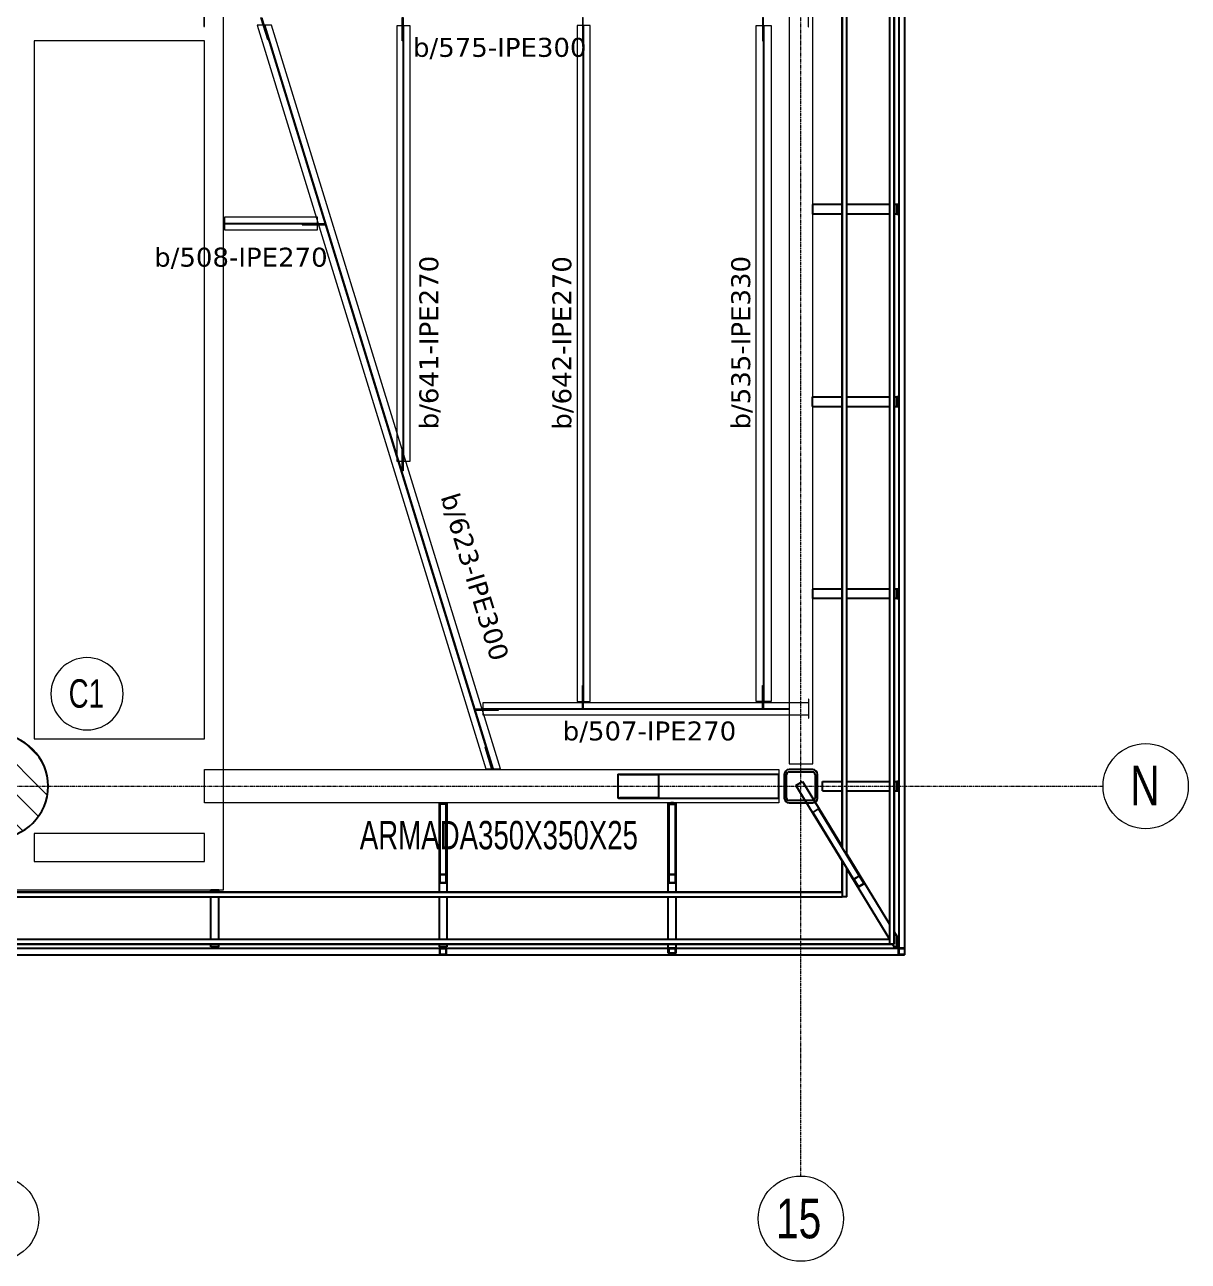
# Model space of a CAD drawing. Header units: millimetres. Extents: x -900 to 76112, y -21218 to 30031.
# Drawn here: x 63822 to 76112, y -5017 to 8042 of the extents above; entities that cross this region are included whole.
import ezdxf

# ---------------------------------------------------------------- set-up
doc = ezdxf.new("R2010")
doc.units = ezdxf.units.MM
doc.linetypes.add('Grid Line', pattern=[3.33375, 1.905, -0.47625, 0.47625, -0.47625])
for name, color, linetype, lineweight in [('0-1', 7, 'Continuous', 5), ('A_ALMA', 255, 'Continuous', 5), ('E_B_PLACA-1', 10, 'Continuous', 25), ('E_B_PLACA-2', 254, 'Continuous', 25), ('E_COLUMNAS', 1, 'Continuous', 18), ('E_COLUMNAS-1', 254, 'Continuous', 25), ('E_COLUMNAS-2', 1, 'Continuous', 9), ('E_COLUMNAS-3', 1, 'Continuous', 35), ('E_COLUMNAS-4', 1, 'Continuous', 25), ('E_EJES', 8, 'Continuous', 9), ('E_EJES-1', 8, 'Grid Line', 9), ('E_TEXTO', 3, 'Continuous', 9), ('E_VIGAS', 5, 'Continuous', 9), ('E_VIGAS-1', 5, 'Continuous', 25), ('E_VIGAS-2', 10, 'Continuous', 25), ('E_VIGAS-3', 5, 'Continuous', 25), ('P-PLATINA', 6, 'Continuous', 15), ('S-COLS-HDLN-1', 52, 'Continuous', 9), ('VIGAS_HCB', 253, 'Continuous', 15)]:
    doc.layers.add(name, color=color, linetype=linetype, lineweight=lineweight)
doc.styles.add('Arial Narrow', font='', dxfattribs={"width": 0.85, "height": 0.3})
doc.styles.add('Swis721 LtCn BT', font='swisscl.ttf', dxfattribs={"height": 0.42})
doc.styles.add('VERDANA', font='verdana.ttf')
doc.styles.get('Arial Narrow').set_extended_font_data('Arial Narrow')

# ---------------------------------------------------------------- blocks, each defined once
blk = doc.blocks.new('EST_SFM_VIGA-METALICA-SECCION-C - EST_SFM_VIGA-METALICA-UPN100-1529792-_58_00m_N_E_-NIVEL-15 DOC')
at = {"layer": 'E_VIGAS-2'}
for p, q in [((13.831, 0.032), (-13.129, 0.032)), ((14.268, 0.032), (13.965, 0.032)), ((14.269, 0.032), (14.269, -0.018)), ((-13.047, -0.018), (13.749, -0.018)), ((13.882, -0.018), (14.269, -0.018))]:
    blk.add_line(p, q, dxfattribs=at)
blk = doc.blocks.new('EST_SFM_VIGA-METALICA-SECCION-C - EST_SFM_VIGA-METALICA-UPN100-1530878-_58_00m_N_E_-NIVEL-15 DOC')
at = {"layer": 'E_VIGAS-2'}
for p, q in [((14.54, 0.018), (-14.294, 0.018)), ((14.54, 0.018), (14.54, -0.032)), ((-14.294, -0.032), (14.54, -0.032))]:
    blk.add_line(p, q, dxfattribs=at)
blk = doc.blocks.new('EST_SFM_VIGA-METALICA-SECCION-C - EST_SFM_VIGA-METALICA-UPN160-1529890-_58_00m_N_E_-NIVEL-15 DOC')
at = {"layer": 'E_VIGAS-1'}
for p, q in [((14.442, 0.018), (-14.49, 0.018)), ((14.506, 0.018), (14.5, 0.018)), ((14.506, 0.018), (14.506, 0.013)), ((-14.485, -0.047), (14.437, -0.047)), ((14.438, -0.047), (14.504, -0.047))]:
    blk.add_line(p, q, dxfattribs=at)
blk = doc.blocks.new('EST_SFM_VIGA-METALICA-SECCION-C - EST_SFM_VIGA-METALICA-UPN100-1527742-_58_00m_N_E_-NIVEL-15 DOC')
at = {"layer": 'E_VIGAS-2'}
for p, q in [((34.044, 0.018), (-34.827, 0.018)), ((34.044, 0.018), (34.044, -0.032)), ((-34.827, -0.032), (34.044, -0.032))]:
    blk.add_line(p, q, dxfattribs=at)
blk = doc.blocks.new('EST_SFM_VIGA-METALICA-SECCION-C - EST_SFM_VIGA-METALICA-UPN100-1527772-_58_00m_N_E_-NIVEL-15 DOC')
at = {"layer": 'E_VIGAS-2'}
for p, q in [((34.942, 0.032), (-34.929, 0.032)), ((34.942, 0.032), (34.942, -0.018)), ((-34.929, -0.018), (34.942, -0.018))]:
    blk.add_line(p, q, dxfattribs=at)
blk = doc.blocks.new('EST_SFM_VIGA-METALICA-SECCION-C - EST_SFM_VIGA-METALICA-UPN160-1579051-_58_00m_N_E_-NIVEL-15 DOC')
at = {"layer": 'E_VIGAS-1'}
for p, q in [((30.107, 0.047), (-30.264, 0.047)), ((30.175, 0.047), (30.109, 0.047)), ((32.521, 0.047), (30.176, 0.047)), ((34.951, 0.047), (32.603, 0.047)), ((34.955, 0.047), (34.952, 0.047)), ((34.955, 0.047), (34.955, -0.016)), ((-30.269, -0.018), (30.113, -0.018)), ((30.171, -0.018), (32.533, -0.018)), ((32.591, -0.018), (34.955, -0.018))]:
    blk.add_line(p, q, dxfattribs=at)
blk = doc.blocks.new('EST_SCM_COLUMNA-METALICA-SECCION-CUADRADA - EST_SCM_COLUMNA-TUBULAR-CUADRADA_PTEØ_70x70 e_3mm-1588092-_58_00m_N_E_-NIVEL-15 DOC')
at = {"layer": 'E_COLUMNAS-1'}
for p, q in [((-0.035, 0.029), (-0.035, -0.029)), ((-0.032, -0.029), (-0.032, 0.029)), ((0.029, 0.035), (-0.029, 0.035)), ((-0.029, 0.032), (0.029, 0.032)), ((0.032, 0.029), (0.032, -0.029)), ((0.035, -0.029), (0.035, 0.029)), ((0.029, -0.032), (-0.029, -0.032)), ((-0.029, -0.035), (0.029, -0.035))]:
    blk.add_line(p, q, dxfattribs=at)
for centre, radius, start, end in [((-0.029, 0.029), 0.006, 90, 180), ((-0.029, 0.029), 0.003, 90, 180), ((0.029, 0.029), 0.006, 360, 90), ((0.029, 0.029), 0.003, 0, 90), ((-0.029, -0.029), 0.006, 180, 270), ((-0.029, -0.029), 0.003, 180, 270), ((0.029, -0.029), 0.006, 270, 360), ((0.029, -0.029), 0.003, 270, 360), ((0.029, -0.029), 0.006, 280, 350), ((0.029, -0.029), 0.003, 300, 330)]:
    blk.add_arc(centre, radius, start, end, dxfattribs=at)
blk = doc.blocks.new('EST_SCM_COLUMNA-METALICA-SECCION-CUADRADA - EST_SCM_COLUMNA-TUBULAR-CUADRADA_PTEØ_70x70 e_3mm-V5-_58_00m_N_E_-NIVEL-15 DOC')
at = {"layer": 'E_COLUMNAS-1'}
for p, q in [((-0.035, 0.029), (-0.035, -0.029)), ((-0.032, -0.029), (-0.032, 0.029)), ((0.029, 0.035), (-0.029, 0.035)), ((-0.029, 0.032), (0.029, 0.032)), ((0.032, 0.029), (0.032, -0.029)), ((0.035, -0.029), (0.035, 0.029)), ((0.029, -0.032), (-0.029, -0.032)), ((-0.029, -0.035), (0.029, -0.035))]:
    blk.add_line(p, q, dxfattribs=at)
for centre, radius, start, end in [((-0.029, 0.029), 0.006, 90, 180), ((-0.029, 0.029), 0.003, 90, 180), ((0.029, 0.029), 0.006, 360, 90), ((0.029, 0.029), 0.003, 0, 90), ((-0.029, -0.029), 0.006, 180, 270), ((-0.029, -0.029), 0.006, 190, 270), ((-0.029, -0.029), 0.003, 180, 270), ((-0.029, -0.029), 0.003, 210, 270), ((0.029, -0.029), 0.006, 270, 360), ((0.029, -0.029), 0.003, 270, 360), ((0.029, -0.029), 0.006, 270, 350), ((0.029, -0.029), 0.003, 270, 330)]:
    blk.add_arc(centre, radius, start, end, dxfattribs=at)
blk = doc.blocks.new('EST_SCM_COLUMNA-METALICA-SECCION-CUADRADA - EST_SCM_COLUMNA-TUBULAR-CUADRADA_PTEØ_70x70 e_3mm-V10-_58_00m_N_E_-NIVEL-15 DOC')
at = {"layer": 'E_COLUMNAS-2'}
h = blk.add_hatch(dxfattribs=at)
h.set_pattern_fill('FP_5', color=256, style=0, pattern_type=2)
h.set_pattern_definition([(315, (-7.522, 138.917), (0.15909903, 0.15909903), [])])
h.paths.add_polyline_path([(-0.029, 0.035), (-0.033, 0.033), (-0.035, 0.029), (-0.031, 0.031)])
h.paths.add_polyline_path([(0.029, 0.035), (0.031, 0.031), (0.035, 0.029), (0.033, 0.033)])
h.paths.add_polyline_path([(0.021, 0.035), (-0.029, 0.035), (-0.029, 0.032), (0.029, 0.032), (0.029, 0.035)])
h.paths.add_polyline_path([(0.035, -0.029), (0.031, -0.031), (0.029, -0.035), (0.033, -0.033)])
h.paths.add_polyline_path([(0.035, 0.029), (0.032, 0.029), (0.032, -0.029), (0.035, -0.029)])
h.paths.add_polyline_path([(-0.035, -0.029), (-0.033, -0.033), (-0.029, -0.035), (-0.031, -0.031)])
h.paths.add_polyline_path([(-0.035, 0.029), (-0.035, -0.029), (-0.032, -0.029), (-0.032, 0.029)])
h.paths.add_polyline_path([(0.021, -0.032), (-0.029, -0.032), (-0.029, -0.035), (0.029, -0.035), (0.029, -0.032)])
at = {"layer": 'E_COLUMNAS-1'}
for p, q in [((-0.035, 0.029), (-0.035, -0.029)), ((-0.032, -0.029), (-0.032, 0.029)), ((0.029, 0.035), (-0.029, 0.035)), ((-0.029, 0.032), (0.029, 0.032)), ((0.032, 0.029), (0.032, -0.029)), ((0.035, -0.029), (0.035, 0.029)), ((0.029, -0.032), (-0.029, -0.032)), ((-0.029, -0.035), (0.029, -0.035))]:
    blk.add_line(p, q, dxfattribs=at)
for centre, radius, start, end in [((-0.029, 0.029), 0.006, 90, 180), ((-0.029, 0.029), 0.003, 90, 180), ((0.029, 0.029), 0.006, 360, 90), ((0.029, 0.029), 0.003, 0, 90), ((-0.029, -0.029), 0.006, 180, 270), ((-0.029, -0.029), 0.003, 180, 270), ((0.029, -0.029), 0.006, 270, 360), ((0.029, -0.029), 0.003, 270, 360)]:
    blk.add_arc(centre, radius, start, end, dxfattribs=at)
blk = doc.blocks.new('DCTIB_CNI_EST_MOD-1A-FAC_0001_rvt-1-_58_00m_N_E_-NIVEL-15 DOC')
at = {"layer": 'E_B_PLACA-1'}
for p, q in [((-5.177, 167.83), (-5.177, 138.995)), ((-5.727, 140.014), (-5.727, 166.81)), ((-5.727, 139.545), (-5.727, 139.881)), ((-74.597, 139.545), (-5.727, 139.545)), ((-5.177, 138.995), (-75.147, 138.995))]:
    blk.add_line(p, q, dxfattribs=at)
at = {"layer": 'E_B_PLACA-2'}
for p, q in [((-5.177, 138.995), (-5.177, 167.83)), ((-5.727, 166.81), (-5.727, 140.014)), ((-5.727, 139.881), (-5.727, 139.545)), ((-5.727, 139.545), (-74.597, 139.545)), ((-75.147, 138.995), (-5.177, 138.995))]:
    blk.add_line(p, q, dxfattribs=at)
at = {"layer": 'E_COLUMNAS-1'}
for centre, radius, start, end in [((-9.971, 138.946), 0.006, 90, 170), ((-9.971, 138.946), 0.006, 90, 170), ((-9.971, 138.946), 0.003, 90, 150), ((-9.971, 138.946), 0.003, 90, 150), ((-9.913, 138.946), 0.006, 10, 90), ((-9.913, 138.946), 0.006, 10, 90), ((-9.913, 138.946), 0.003, 30, 90), ((-9.913, 138.946), 0.003, 30, 90), ((-5.128, 138.946), 0.006, 100, 170), ((-5.128, 138.946), 0.006, 100, 170), ((-5.128, 138.946), 0.003, 120, 150), ((-5.128, 138.946), 0.003, 120, 150)]:
    blk.add_arc(centre, radius, start, end, dxfattribs=at)
at = {"layer": 'E_VIGAS-1'}
for p, q in [((-6.037, 146.704), (-6.037, 146.804)), ((-5.727, 146.804), (-6.037, 146.804)), ((-5.227, 146.804), (-5.677, 146.804)), ((-5.149, 146.804), (-5.177, 146.804)), ((-5.149, 146.804), (-5.149, 146.704)), ((-5.149, 146.704), (-5.149, 146.804)), ((-5.149, 146.804), (-5.148, 146.804)), ((-5.148, 146.804), (-5.148, 146.767)), ((-5.129, 146.804), (-5.148, 146.804)), ((-5.727, 146.704), (-6.037, 146.704)), ((-5.227, 146.704), (-5.677, 146.704)), ((-5.149, 146.704), (-5.177, 146.704)), ((-5.148, 146.704), (-5.149, 146.704)), ((-5.148, 146.757), (-5.143, 146.757)), ((-5.143, 146.757), (-5.148, 146.757)), ((-5.148, 146.757), (-5.143, 146.757)), ((-5.143, 146.752), (-5.148, 146.752)), ((-5.143, 146.752), (-5.148, 146.752)), ((-5.148, 146.752), (-5.143, 146.752)), ((-5.148, 146.742), (-5.148, 146.704)), ((-5.148, 146.704), (-5.129, 146.704)), ((-5.143, 146.757), (-5.129, 146.757)), ((-5.129, 146.752), (-5.143, 146.752)), ((-6.038, 144.674), (-6.038, 144.774)), ((-6.038, 144.774), (-5.727, 144.774)), ((-5.677, 144.774), (-5.227, 144.774)), ((-5.177, 144.774), (-5.149, 144.774)), ((-5.149, 144.774), (-5.149, 144.674)), ((-5.149, 144.774), (-5.148, 144.774)), ((-5.149, 144.674), (-5.149, 144.774)), ((-5.129, 144.774), (-5.148, 144.774)), ((-5.148, 144.774), (-5.148, 144.736)), ((-5.148, 144.726), (-5.143, 144.726)), ((-5.143, 144.726), (-5.148, 144.726)), ((-5.148, 144.726), (-5.143, 144.726)), ((-5.143, 144.721), (-5.148, 144.721)), ((-5.143, 144.721), (-5.148, 144.721)), ((-5.148, 144.721), (-5.143, 144.721)), ((-5.148, 144.711), (-5.148, 144.674)), ((-5.143, 144.726), (-5.129, 144.726)), ((-5.129, 144.721), (-5.143, 144.721)), ((-6.038, 144.674), (-5.727, 144.674)), ((-5.677, 144.674), (-5.227, 144.674)), ((-5.177, 144.674), (-5.149, 144.674)), ((-5.148, 144.674), (-5.149, 144.674)), ((-5.148, 144.674), (-5.129, 144.674)), ((-6.037, 142.643), (-6.037, 142.743)), ((-5.727, 142.743), (-6.037, 142.743)), ((-5.227, 142.743), (-5.677, 142.743)), ((-5.149, 142.743), (-5.177, 142.743)), ((-5.149, 142.743), (-5.149, 142.643)), ((-5.149, 142.643), (-5.149, 142.743)), ((-5.149, 142.743), (-5.148, 142.743)), ((-5.148, 142.743), (-5.148, 142.706)), ((-5.129, 142.743), (-5.148, 142.743)), ((-5.727, 142.643), (-6.037, 142.643)), ((-5.227, 142.643), (-5.677, 142.643)), ((-5.149, 142.643), (-5.177, 142.643)), ((-5.148, 142.643), (-5.149, 142.643)), ((-5.148, 142.696), (-5.143, 142.696)), ((-5.143, 142.696), (-5.148, 142.696)), ((-5.148, 142.696), (-5.143, 142.696)), ((-5.143, 142.69), (-5.148, 142.69)), ((-5.143, 142.69), (-5.148, 142.69)), ((-5.148, 142.69), (-5.143, 142.69)), ((-5.148, 142.68), (-5.148, 142.643)), ((-5.148, 142.643), (-5.129, 142.643)), ((-5.143, 142.696), (-5.129, 142.696)), ((-5.129, 142.69), (-5.143, 142.69)), ((-6.215, 140.67), (-6.145, 140.712)), ((-6.215, 140.67), (-5.727, 139.869)), ((-6.145, 140.712), (-5.727, 140.027)), ((-5.934, 140.612), (-5.934, 140.712)), ((-5.934, 140.712), (-5.727, 140.712)), ((-5.677, 140.712), (-5.227, 140.712)), ((-5.177, 140.712), (-5.149, 140.712)), ((-5.149, 140.712), (-5.149, 140.612)), ((-5.149, 140.712), (-5.148, 140.712)), ((-5.149, 140.612), (-5.149, 140.712)), ((-5.129, 140.712), (-5.148, 140.712)), ((-5.148, 140.712), (-5.148, 140.675)), ((-5.148, 140.665), (-5.143, 140.665)), ((-5.143, 140.665), (-5.148, 140.665)), ((-5.148, 140.665), (-5.143, 140.665)), ((-5.143, 140.66), (-5.148, 140.66)), ((-5.143, 140.66), (-5.148, 140.66)), ((-5.148, 140.66), (-5.143, 140.66)), ((-5.148, 140.65), (-5.148, 140.612)), ((-5.143, 140.665), (-5.129, 140.665)), ((-5.129, 140.66), (-5.143, 140.66)), ((-5.934, 140.612), (-5.727, 140.612)), ((-5.677, 140.612), (-5.227, 140.612)), ((-5.177, 140.612), (-5.149, 140.612)), ((-5.148, 140.612), (-5.149, 140.612)), ((-5.148, 140.612), (-5.129, 140.612)), ((-9.983, 140.487), (-9.901, 140.487)), ((-9.983, 140.487), (-9.983, 139.545)), ((-9.977, 140.468), (-9.977, 139.727)), ((-9.91, 140.472), (-9.974, 140.472)), ((-9.907, 139.727), (-9.907, 140.468)), ((-9.901, 140.487), (-9.901, 139.545)), ((-7.563, 140.488), (-7.535, 140.488)), ((-7.563, 140.487), (-7.481, 140.487)), ((-7.563, 139.545), (-7.563, 140.487)), ((-7.557, 140.464), (-7.557, 139.727)), ((-7.49, 140.468), (-7.554, 140.468)), ((-7.525, 140.488), (-7.525, 140.487)), ((-7.519, 140.488), (-7.525, 140.488)), ((-7.52, 140.487), (-7.52, 140.488)), ((-7.509, 140.488), (-7.481, 140.488)), ((-7.487, 139.727), (-7.487, 140.464)), ((-7.481, 139.545), (-7.481, 140.487)), ((-6.034, 140.384), (-5.602, 139.675)), ((-5.979, 140.423), (-6.033, 140.389)), ((-5.542, 139.711), (-5.974, 140.421)), ((-5.677, 139.944), (-5.227, 139.206)), ((-9.976, 139.731), (-9.976, 139.727)), ((-9.91, 139.731), (-9.974, 139.731)), ((-9.974, 139.729), (-9.91, 139.729)), ((-9.909, 139.727), (-9.909, 139.731)), ((-7.556, 139.731), (-7.556, 139.727)), ((-7.49, 139.731), (-7.554, 139.731)), ((-7.554, 139.729), (-7.49, 139.729)), ((-7.489, 139.727), (-7.489, 139.731)), ((-5.677, 139.787), (-5.227, 139.048)), ((-9.977, 139.727), (-9.977, 139.645)), ((-9.976, 139.645), (-9.976, 139.727)), ((-9.976, 139.652), (-9.976, 139.645)), ((-9.91, 139.643), (-9.974, 139.643)), ((-9.974, 139.641), (-9.91, 139.641)), ((-9.909, 139.727), (-9.909, 139.645)), ((-9.909, 139.645), (-9.909, 139.652)), ((-9.907, 139.645), (-9.907, 139.727)), ((-7.557, 139.727), (-7.557, 139.645)), ((-7.556, 139.645), (-7.556, 139.727)), ((-7.556, 139.652), (-7.556, 139.645)), ((-7.49, 139.643), (-7.554, 139.643)), ((-7.554, 139.641), (-7.49, 139.641)), ((-7.489, 139.727), (-7.489, 139.645)), ((-7.489, 139.645), (-7.489, 139.652)), ((-7.487, 139.645), (-7.487, 139.727)), ((-5.602, 139.679), (-5.6, 139.676)), ((-5.602, 139.675), (-5.556, 139.601)), ((-5.547, 139.713), (-5.601, 139.68)), ((-5.6, 139.678), (-5.545, 139.712)), ((-5.555, 139.602), (-5.6, 139.676)), ((-5.56, 139.609), (-5.555, 139.602)), ((-5.498, 139.634), (-5.553, 139.601)), ((-5.552, 139.599), (-5.497, 139.632)), ((-5.543, 139.711), (-5.545, 139.714)), ((-5.543, 139.711), (-5.498, 139.637)), ((-5.497, 139.637), (-5.542, 139.711)), ((-5.498, 139.637), (-5.502, 139.644)), ((-12.393, 139.567), (-12.311, 139.567)), ((-12.393, 139.545), (-12.393, 139.567)), ((-12.393, 139.045), (-12.393, 139.495)), ((-12.311, 139.545), (-12.311, 139.567)), ((-12.311, 139.045), (-12.311, 139.495)), ((-9.983, 139.495), (-9.983, 139.045)), ((-9.901, 139.495), (-9.901, 139.045)), ((-7.563, 139.045), (-7.563, 139.495)), ((-7.481, 139.045), (-7.481, 139.495)), ((-5.177, 139.124), (-5.149, 139.078)), ((-5.149, 138.967), (-5.149, 139.078)), ((-5.148, 139.076), (-5.148, 139.023)), ((-12.393, 138.967), (-12.393, 138.995)), ((-12.311, 138.967), (-12.393, 138.967)), ((-12.393, 138.966), (-12.393, 138.967)), ((-12.393, 138.967), (-12.311, 138.967)), ((-12.365, 138.966), (-12.393, 138.966)), ((-12.355, 138.961), (-12.355, 138.966)), ((-12.355, 138.947), (-12.355, 138.961)), ((-12.35, 138.966), (-12.35, 138.961)), ((-12.35, 138.961), (-12.35, 138.947)), ((-12.311, 138.966), (-12.339, 138.966)), ((-12.311, 138.967), (-12.311, 138.995)), ((-12.311, 138.967), (-12.311, 138.966)), ((-9.983, 138.995), (-9.983, 138.967)), ((-9.901, 138.967), (-9.983, 138.967)), ((-9.983, 138.967), (-9.901, 138.967)), ((-9.983, 138.966), (-9.983, 138.967)), ((-9.955, 138.966), (-9.983, 138.966)), ((-9.945, 138.961), (-9.945, 138.966)), ((-9.945, 138.952), (-9.945, 138.961)), ((-9.945, 138.947), (-9.945, 138.949)), ((-9.94, 138.966), (-9.94, 138.961)), ((-9.94, 138.961), (-9.94, 138.952)), ((-9.94, 138.949), (-9.94, 138.947)), ((-9.901, 138.966), (-9.929, 138.966)), ((-9.901, 138.995), (-9.901, 138.967)), ((-9.901, 138.967), (-9.901, 138.966)), ((-7.563, 138.9), (-7.563, 138.995)), ((-7.481, 138.9), (-7.481, 138.995)), ((-5.194, 138.995), (-5.177, 138.967)), ((-5.149, 138.967), (-5.177, 138.967)), ((-5.177, 138.967), (-5.149, 138.967)), ((-5.148, 138.966), (-5.177, 138.966)), ((-5.17, 138.966), (-5.158, 138.947)), ((-5.153, 138.95), (-5.153, 138.952)), ((-5.152, 138.955), (-5.151, 138.957)), ((-5.15, 138.959), (-5.149, 138.961)), ((-5.129, 139.033), (-5.148, 139.065)), ((-5.148, 138.972), (-5.148, 138.966)), ((-5.148, 138.966), (-5.148, 138.972)), ((-5.146, 138.999), (-5.143, 138.994)), ((-5.143, 138.984), (-5.146, 138.99)), ((-7.557, 138.9), (-7.563, 138.9)), ((-7.49, 138.9), (-7.554, 138.9)), ((-7.481, 138.9), (-7.487, 138.9))]:
    blk.add_line(p, q, dxfattribs=at)
at = {"layer": 'E_VIGAS-1', "flags": 128}
for points in [[(-9.974, 140.472), (-9.975, 140.471), (-9.975, 140.471), (-9.976, 140.471), (-9.976, 140.47), (-9.977, 140.469), (-9.977, 140.469), (-9.977, 140.468)], [(-9.907, 140.468), (-9.907, 140.469), (-9.907, 140.469), (-9.908, 140.47), (-9.908, 140.471), (-9.909, 140.471), (-9.909, 140.471), (-9.91, 140.472)], [(-7.554, 140.468), (-7.555, 140.467), (-7.555, 140.467), (-7.556, 140.467), (-7.556, 140.466), (-7.557, 140.465), (-7.557, 140.465), (-7.557, 140.464)], [(-7.487, 140.464), (-7.487, 140.465), (-7.487, 140.465), (-7.488, 140.466), (-7.488, 140.467), (-7.489, 140.467), (-7.489, 140.467), (-7.49, 140.468)], [(-6.034, 140.384), (-6.034, 140.385), (-6.034, 140.386), (-6.034, 140.387), (-6.034, 140.388), (-6.034, 140.388), (-6.034, 140.389), (-6.033, 140.389)], [(-5.979, 140.423), (-5.978, 140.423), (-5.977, 140.423), (-5.977, 140.423), (-5.976, 140.423), (-5.975, 140.422), (-5.974, 140.422), (-5.974, 140.421)], [(-9.974, 139.731), (-9.975, 139.731), (-9.975, 139.731), (-9.976, 139.73), (-9.976, 139.73), (-9.977, 139.729), (-9.977, 139.728), (-9.977, 139.727)], [(-9.976, 139.727), (-9.976, 139.728), (-9.975, 139.728), (-9.975, 139.728), (-9.975, 139.729), (-9.975, 139.729), (-9.974, 139.729), (-9.974, 139.729)], [(-9.907, 139.727), (-9.907, 139.728), (-9.907, 139.729), (-9.908, 139.73), (-9.908, 139.73), (-9.909, 139.731), (-9.909, 139.731), (-9.91, 139.731)], [(-9.91, 139.729), (-9.91, 139.729), (-9.909, 139.729), (-9.909, 139.729), (-9.909, 139.728), (-9.909, 139.728), (-9.909, 139.728), (-9.909, 139.727)], [(-7.554, 139.731), (-7.555, 139.731), (-7.555, 139.731), (-7.556, 139.73), (-7.556, 139.73), (-7.557, 139.729), (-7.557, 139.728), (-7.557, 139.727)], [(-7.556, 139.727), (-7.556, 139.728), (-7.555, 139.728), (-7.555, 139.728), (-7.555, 139.729), (-7.555, 139.729), (-7.554, 139.729), (-7.554, 139.729)], [(-7.487, 139.727), (-7.487, 139.728), (-7.487, 139.729), (-7.488, 139.73), (-7.488, 139.73), (-7.489, 139.731), (-7.489, 139.731), (-7.49, 139.731)], [(-7.49, 139.729), (-7.49, 139.729), (-7.489, 139.729), (-7.489, 139.729), (-7.489, 139.728), (-7.489, 139.728), (-7.489, 139.728), (-7.489, 139.727)], [(-9.977, 139.645), (-9.977, 139.644), (-9.977, 139.643), (-9.976, 139.642), (-9.976, 139.641), (-9.975, 139.641), (-9.975, 139.641), (-9.974, 139.641)], [(-9.974, 139.643), (-9.974, 139.643), (-9.975, 139.643), (-9.975, 139.643), (-9.975, 139.643), (-9.975, 139.644), (-9.976, 139.644), (-9.976, 139.645)], [(-9.91, 139.641), (-9.909, 139.641), (-9.909, 139.641), (-9.908, 139.641), (-9.908, 139.642), (-9.907, 139.643), (-9.907, 139.644), (-9.907, 139.645)], [(-9.909, 139.645), (-9.909, 139.644), (-9.909, 139.644), (-9.909, 139.643), (-9.909, 139.643), (-9.909, 139.643), (-9.91, 139.643), (-9.91, 139.643)], [(-7.557, 139.645), (-7.557, 139.644), (-7.557, 139.643), (-7.556, 139.642), (-7.556, 139.641), (-7.555, 139.641), (-7.555, 139.641), (-7.554, 139.641)], [(-7.554, 139.643), (-7.554, 139.643), (-7.555, 139.643), (-7.555, 139.643), (-7.555, 139.643), (-7.555, 139.644), (-7.556, 139.644), (-7.556, 139.645)], [(-7.49, 139.641), (-7.489, 139.641), (-7.489, 139.641), (-7.488, 139.641), (-7.488, 139.642), (-7.487, 139.643), (-7.487, 139.644), (-7.487, 139.645)], [(-7.489, 139.645), (-7.489, 139.644), (-7.489, 139.644), (-7.489, 139.643), (-7.489, 139.643), (-7.489, 139.643), (-7.49, 139.643), (-7.49, 139.643)], [(-5.601, 139.68), (-5.602, 139.68), (-5.602, 139.679), (-5.602, 139.678), (-5.602, 139.678), (-5.602, 139.677), (-5.602, 139.676), (-5.602, 139.675)], [(-5.6, 139.676), (-5.601, 139.676), (-5.601, 139.677), (-5.601, 139.677), (-5.601, 139.678), (-5.601, 139.678), (-5.6, 139.678), (-5.6, 139.678)], [(-5.556, 139.601), (-5.556, 139.6), (-5.555, 139.6), (-5.555, 139.599), (-5.554, 139.599), (-5.553, 139.599), (-5.552, 139.599), (-5.552, 139.599)], [(-5.553, 139.601), (-5.553, 139.601), (-5.553, 139.601), (-5.554, 139.601), (-5.554, 139.601), (-5.554, 139.601), (-5.555, 139.601), (-5.555, 139.601), (-5.555, 139.602)], [(-5.542, 139.711), (-5.542, 139.712), (-5.543, 139.713), (-5.544, 139.713), (-5.544, 139.714), (-5.545, 139.714), (-5.546, 139.714), (-5.547, 139.713)], [(-5.545, 139.712), (-5.545, 139.712), (-5.545, 139.712), (-5.544, 139.712), (-5.544, 139.712), (-5.544, 139.711), (-5.543, 139.711), (-5.543, 139.711)], [(-5.498, 139.637), (-5.498, 139.636), (-5.498, 139.636), (-5.498, 139.635), (-5.498, 139.635), (-5.498, 139.635), (-5.498, 139.634), (-5.498, 139.634)], [(-5.497, 139.632), (-5.497, 139.633), (-5.496, 139.633), (-5.496, 139.634), (-5.496, 139.635), (-5.496, 139.636), (-5.496, 139.636), (-5.497, 139.637)], [(-5.149, 139.078), (-5.149, 139.077), (-5.148, 139.076)], [(-5.177, 138.966), (-5.177, 138.967), (-5.177, 138.967)], [(-5.154, 138.947), (-5.153, 138.951), (-5.152, 138.956), (-5.149, 138.96), (-5.146, 138.964), (-5.142, 138.968), (-5.138, 138.97), (-5.136, 138.97)], [(-5.143, 138.994), (-5.138, 138.987), (-5.133, 138.978), (-5.129, 138.971)], [(-5.129, 138.961), (-5.133, 138.968), (-5.138, 138.977), (-5.143, 138.984)]]:
    blk.add_lwpolyline(points, dxfattribs=at)
at = {"layer": 'E_VIGAS-1'}
for centre, start_param, end_param in [((-7.535, 140.488), 0, 1.570796), ((-7.535, 140.487), 4.974188, 5.497787), ((-7.535, 140.487), 5.759587, 6.283185), ((-7.509, 140.488), 1.570796, 3.141593), ((-7.509, 140.487), 3.141593, 3.665191), ((-7.509, 140.487), 3.926991, 4.45059)]:
    blk.add_ellipse(centre, major_axis=(0.0107, 0), ratio=0.003149, start_param=start_param, end_param=end_param, dxfattribs=at)
for points, knots in [([(-5.148, 146.767), (-5.148, 146.766), (-5.148, 146.765), (-5.147, 146.762), (-5.147, 146.76), (-5.146, 146.759), (-5.145, 146.757), (-5.143, 146.757), (-5.143, 146.757)], [0, 0, 0, 0, 0.142857, 0.285714, 0.428571, 0.571429, 0.785714, 1, 1, 1, 1]), ([(-5.143, 146.752), (-5.143, 146.752), (-5.144, 146.751), (-5.145, 146.751), (-5.146, 146.75), (-5.147, 146.748), (-5.147, 146.747), (-5.147, 146.746), (-5.148, 146.744), (-5.148, 146.743), (-5.148, 146.742)], [0, 0, 0, 0, 0.142857, 0.285714, 0.428571, 0.571429, 0.678571, 0.732143, 0.785714, 1, 1, 1, 1]), ([(-5.148, 144.736), (-5.148, 144.735), (-5.148, 144.734), (-5.147, 144.732), (-5.147, 144.73), (-5.146, 144.728), (-5.145, 144.727), (-5.143, 144.726), (-5.143, 144.726)], [0, 0, 0, 0, 0.142857, 0.285714, 0.428571, 0.571429, 0.785714, 1, 1, 1, 1]), ([(-5.143, 144.721), (-5.143, 144.721), (-5.144, 144.721), (-5.145, 144.72), (-5.146, 144.719), (-5.147, 144.718), (-5.147, 144.716), (-5.147, 144.715), (-5.148, 144.714), (-5.148, 144.712), (-5.148, 144.711)], [0, 0, 0, 0, 0.142857, 0.285714, 0.428571, 0.571429, 0.678571, 0.732143, 0.785714, 1, 1, 1, 1]), ([(-5.148, 142.706), (-5.148, 142.705), (-5.148, 142.703), (-5.147, 142.701), (-5.147, 142.699), (-5.146, 142.697), (-5.145, 142.696), (-5.143, 142.696), (-5.143, 142.696)], [0, 0, 0, 0, 0.142857, 0.285714, 0.428571, 0.571429, 0.785714, 1, 1, 1, 1]), ([(-5.143, 142.69), (-5.143, 142.69), (-5.144, 142.69), (-5.145, 142.69), (-5.146, 142.688), (-5.147, 142.687), (-5.147, 142.686), (-5.147, 142.685), (-5.148, 142.683), (-5.148, 142.682), (-5.148, 142.68)], [0, 0, 0, 0, 0.142857, 0.285714, 0.428571, 0.571429, 0.678571, 0.732143, 0.785714, 1, 1, 1, 1]), ([(-5.148, 140.675), (-5.148, 140.674), (-5.148, 140.673), (-5.147, 140.67), (-5.147, 140.669), (-5.146, 140.667), (-5.145, 140.665), (-5.143, 140.665), (-5.143, 140.665)], [0, 0, 0, 0, 0.142857, 0.285714, 0.428571, 0.571429, 0.785714, 1, 1, 1, 1]), ([(-5.143, 140.66), (-5.143, 140.66), (-5.144, 140.66), (-5.145, 140.659), (-5.146, 140.658), (-5.147, 140.656), (-5.147, 140.655), (-5.147, 140.654), (-5.148, 140.652), (-5.148, 140.651), (-5.148, 140.65)], [0, 0, 0, 0, 0.142857, 0.285714, 0.428571, 0.571429, 0.678571, 0.732143, 0.785714, 1, 1, 1, 1]), ([(-12.365, 138.966), (-12.364, 138.966), (-12.363, 138.966), (-12.36, 138.966), (-12.358, 138.965), (-12.356, 138.964), (-12.355, 138.963), (-12.355, 138.962), (-12.355, 138.961)], [0, 0, 0, 0, 0.142857, 0.285714, 0.428571, 0.571429, 0.785714, 1, 1, 1, 1]), ([(-12.355, 138.961), (-12.355, 138.962), (-12.355, 138.963), (-12.357, 138.965), (-12.358, 138.965), (-12.36, 138.966), (-12.361, 138.966), (-12.362, 138.966), (-12.364, 138.966), (-12.365, 138.966)], [0, 0, 0, 0, 0.285714, 0.428571, 0.571429, 0.678571, 0.732143, 0.785714, 1, 1, 1, 1]), ([(-12.339, 138.966), (-12.34, 138.966), (-12.341, 138.966), (-12.344, 138.966), (-12.346, 138.965), (-12.348, 138.964), (-12.349, 138.963), (-12.35, 138.962), (-12.35, 138.961)], [0, 0, 0, 0, 0.142857, 0.285714, 0.428571, 0.571429, 0.785714, 1, 1, 1, 1]), ([(-12.35, 138.961), (-12.35, 138.962), (-12.349, 138.963), (-12.348, 138.965), (-12.346, 138.965), (-12.345, 138.966), (-12.344, 138.966), (-12.342, 138.966), (-12.34, 138.966), (-12.339, 138.966)], [0, 0, 0, 0, 0.285714, 0.428571, 0.571429, 0.678571, 0.732143, 0.785714, 1, 1, 1, 1]), ([(-9.945, 138.961), (-9.945, 138.962), (-9.945, 138.963), (-9.947, 138.965), (-9.948, 138.965), (-9.95, 138.966), (-9.951, 138.966), (-9.952, 138.966), (-9.954, 138.966), (-9.955, 138.966)], [0, 0, 0, 0, 0.285714, 0.428571, 0.571429, 0.678571, 0.732143, 0.785714, 1, 1, 1, 1]), ([(-9.955, 138.966), (-9.954, 138.966), (-9.953, 138.966), (-9.95, 138.966), (-9.948, 138.965), (-9.946, 138.964), (-9.945, 138.963), (-9.945, 138.962), (-9.945, 138.961)], [0, 0, 0, 0, 0.142857, 0.285714, 0.428571, 0.571429, 0.785714, 1, 1, 1, 1]), ([(-9.94, 138.961), (-9.94, 138.962), (-9.939, 138.963), (-9.938, 138.965), (-9.936, 138.965), (-9.935, 138.966), (-9.934, 138.966), (-9.932, 138.966), (-9.93, 138.966), (-9.929, 138.966)], [0, 0, 0, 0, 0.285714, 0.428571, 0.571429, 0.678571, 0.732143, 0.785714, 1, 1, 1, 1]), ([(-9.929, 138.966), (-9.93, 138.966), (-9.931, 138.966), (-9.934, 138.966), (-9.936, 138.965), (-9.938, 138.964), (-9.939, 138.963), (-9.94, 138.962), (-9.94, 138.961)], [0, 0, 0, 0, 0.142857, 0.285714, 0.428571, 0.571429, 0.785714, 1, 1, 1, 1]), ([(-5.148, 139.023), (-5.148, 139.021), (-5.148, 139.018), (-5.148, 139.014), (-5.147, 139.009), (-5.147, 139.004), (-5.145, 138.998), (-5.143, 138.995), (-5.143, 138.994)], [0, 0, 0, 0, 0.142857, 0.285714, 0.428571, 0.571429, 0.857143, 1, 1, 1, 1]), ([(-5.143, 138.984), (-5.143, 138.985), (-5.144, 138.986), (-5.144, 138.986), (-5.145, 138.987), (-5.145, 138.987), (-5.145, 138.987), (-5.146, 138.987), (-5.146, 138.987), (-5.146, 138.987), (-5.146, 138.986), (-5.147, 138.986), (-5.147, 138.985), (-5.147, 138.985), (-5.147, 138.985), (-5.147, 138.985), (-5.147, 138.985), (-5.147, 138.984), (-5.147, 138.984), (-5.147, 138.983), (-5.147, 138.982), (-5.147, 138.982), (-5.147, 138.982), (-5.147, 138.982), (-5.148, 138.982), (-5.148, 138.981), (-5.148, 138.98), (-5.148, 138.98), (-5.148, 138.979), (-5.148, 138.978), (-5.148, 138.977), (-5.148, 138.975), (-5.148, 138.973), (-5.148, 138.972)], [0, 0, 0, 0, 0.071429, 0.142857, 0.160714, 0.178571, 0.214286, 0.25, 0.285714, 0.321429, 0.357143, 0.392857, 0.410714, 0.419643, 0.428571, 0.4375, 0.446429, 0.464286, 0.5, 0.535714, 0.553571, 0.5625, 0.571429, 0.580357, 0.589286, 0.607143, 0.642857, 0.678571, 0.714286, 0.75, 0.785714, 0.857143, 1, 1, 1, 1]), ([(-5.148, 138.972), (-5.148, 138.973), (-5.148, 138.975), (-5.148, 138.977), (-5.148, 138.978), (-5.148, 138.979), (-5.148, 138.98), (-5.148, 138.98), (-5.148, 138.981), (-5.148, 138.982), (-5.147, 138.982), (-5.147, 138.982), (-5.147, 138.982)], [0, 0, 0, 0, 0.1428571, 0.2142857, 0.25, 0.2857143, 0.3214286, 0.3571429, 0.3928571, 0.4107143, 0.4196429, 0.4285714, 0.4285714, 0.4285714, 0.4285714]), ([(-5.146, 138.987), (-5.146, 138.987), (-5.146, 138.987), (-5.145, 138.987), (-5.145, 138.987), (-5.145, 138.987), (-5.144, 138.986), (-5.144, 138.986), (-5.143, 138.985), (-5.143, 138.984)], [0.7142857, 0.7142857, 0.7142857, 0.7142857, 0.75, 0.7857143, 0.8214286, 0.8392857, 0.8571429, 0.9285714, 1, 1, 1, 1])]:
    blk.add_open_spline(points, degree=3, knots=knots, dxfattribs=at)
for points in [[(-5.149, 138.967), (-5.149, 138.967), (-5.149, 138.967), (-5.148, 138.966), (-5.148, 138.966)], [(-5.147, 139.009), (-5.147, 139.012), (-5.148, 139.016), (-5.148, 139.021), (-5.148, 139.023)], [(-5.143, 138.994), (-5.144, 138.996), (-5.145, 138.999), (-5.146, 139.001)]]:
    blk.add_open_spline(points, degree=3, dxfattribs=at)
at = {"layer": 'E_COLUMNAS-1', "rotation": 180}
for name, p in [('EST_SCM_COLUMNA-METALICA-SECCION-CUADRADA - EST_SCM_COLUMNA-TUBULAR-CUADRADA_PTEØ_70x70 e_3mm-V5-_58_00m_N_E_-NIVEL-15 DOC', (-9.942, 138.917)), ('EST_SCM_COLUMNA-METALICA-SECCION-CUADRADA - EST_SCM_COLUMNA-TUBULAR-CUADRADA_PTEØ_70x70 e_3mm-V10-_58_00m_N_E_-NIVEL-15 DOC', (-7.522, 138.917)), ('EST_SCM_COLUMNA-METALICA-SECCION-CUADRADA - EST_SCM_COLUMNA-TUBULAR-CUADRADA_PTEØ_70x70 e_3mm-1588092-_58_00m_N_E_-NIVEL-15 DOC', (-5.099, 138.917))]:
    blk.add_blockref(name, p, dxfattribs=at)
at = {"layer": 'E_VIGAS-1'}
for name, p, rotation in [('EST_SFM_VIGA-METALICA-SECCION-C - EST_SFM_VIGA-METALICA-UPN100-1530878-_58_00m_N_E_-NIVEL-15 DOC', (-5.195, 153.535), 270), ('EST_SFM_VIGA-METALICA-SECCION-C - EST_SFM_VIGA-METALICA-UPN160-1529890-_58_00m_N_E_-NIVEL-15 DOC', (-5.082, 153.388), 269.9999999999999), ('EST_SFM_VIGA-METALICA-SECCION-C - EST_SFM_VIGA-METALICA-UPN100-1529792-_58_00m_N_E_-NIVEL-15 DOC', (-5.709, 153.763), 270.0000000000001)]:
    blk.add_blockref(name, p, dxfattribs=dict(at, rotation=rotation))
for name, p in [('EST_SFM_VIGA-METALICA-SECCION-C - EST_SFM_VIGA-METALICA-UPN100-1527742-_58_00m_N_E_-NIVEL-15 DOC', (-39.77, 139.527)), ('EST_SFM_VIGA-METALICA-SECCION-C - EST_SFM_VIGA-METALICA-UPN160-1579051-_58_00m_N_E_-NIVEL-15 DOC', (-40.084, 138.9)), ('EST_SFM_VIGA-METALICA-SECCION-C - EST_SFM_VIGA-METALICA-UPN100-1527772-_58_00m_N_E_-NIVEL-15 DOC', (-40.169, 139.013))]:
    blk.add_blockref(name, p, dxfattribs=at)
blk = doc.blocks.new('EST_SCM_COLUMNA-METALICA-SECCION-CUADRADA - EST_SCM_COLUMNA-TUBULAR-CUADRADA_ARMADA_350X350X25-2301505-_58_00m_N_E_-NIVEL-15 DOC')
at = {"layer": 'S-COLS-HDLN-1'}
h = blk.add_hatch(dxfattribs=at)
h.set_pattern_fill('FP_7', color=256, style=0, pattern_type=2)
h.set_pattern_definition([(135, (6.162, -140.662), (-0.15909903, -0.15909903), [])])
h.paths.add_polyline_path([(-0.125, -0.175), (0.125, -0.175), (0.144, -0.171), (0.16, -0.16), (0.171, -0.144), (0.175, -0.125), (0.175, 0.125), (0.171, 0.144), (0.16, 0.16), (0.144, 0.171), (0.125, 0.175), (-0.125, 0.175), (-0.144, 0.171), (-0.16, 0.16), (-0.171, 0.144), (-0.175, 0.125), (-0.175, -0.125), (-0.171, -0.144), (-0.16, -0.16), (-0.144, -0.171)])
h.paths.add_polyline_path([(0.035, -0.15), (-0.125, -0.15), (-0.138, -0.147), (-0.147, -0.138), (-0.15, -0.125), (-0.15, 0.125), (-0.147, 0.137), (-0.138, 0.147), (-0.125, 0.15), (0.125, 0.15), (0.137, 0.147), (0.147, 0.137), (0.15, 0.125), (0.15, -0.125), (0.146, -0.138), (0.137, -0.147), (0.125, -0.15)])
at = {"layer": 'E_COLUMNAS-4'}
for p, q in [((0.125, 0.175), (-0.125, 0.175)), ((-0.125, 0.15), (0.125, 0.15)), ((-0.175, 0.125), (-0.175, -0.125)), ((-0.15, -0.125), (-0.15, 0.125)), ((0.15, 0.125), (0.15, -0.125)), ((0.175, -0.125), (0.175, 0.125)), ((0.125, -0.15), (-0.125, -0.15)), ((-0.125, -0.175), (0.125, -0.175))]:
    blk.add_line(p, q, dxfattribs=at)
for centre, radius, start, end in [((-0.125, 0.125), 0.05, 90, 180), ((-0.125, 0.125), 0.025, 90, 180), ((0.125, 0.125), 0.05, 360, 90), ((0.125, 0.125), 0.025, 0, 90), ((-0.125, -0.125), 0.05, 180, 270), ((-0.125, -0.125), 0.025, 180, 270), ((0.125, -0.125), 0.025, 270, 0), ((0.125, -0.125), 0.05, 270, 360)]:
    blk.add_arc(centre, radius, start, end, dxfattribs=at)
blk = doc.blocks.new('EST_SCM_COLUMNA-SECCION-CIRCULAR - EST_SCM_COLUMNA-CONCRETO-CIRCULAR_Ø_110cm-V16-_58_00m_N_E_-NIVEL-15 DOC')
at = {"layer": 'E_COLUMNAS'}
h = blk.add_hatch(dxfattribs=at)
h.set_pattern_fill('FP_13', color=256, style=0, pattern_type=2)
h.set_pattern_definition([(135, (14.662, -140.662), (-0.15909903, -0.15909903), [])])
h.paths.add_polyline_path([(0.041, -0.548), (0.122, -0.536), (0.201, -0.512), (0.275, -0.476), (0.343, -0.43), (0.403, -0.374), (0.454, -0.31), (0.496, -0.239), (0.526, -0.162), (0.544, -0.082), (0.55, 0), (0.544, 0.082), (0.526, 0.162), (0.496, 0.239), (0.454, 0.31), (0.403, 0.374), (0.343, 0.43), (0.275, 0.476), (0.201, 0.512), (0.122, 0.536), (0.041, 0.548), (-0.041, 0.548), (-0.122, 0.536), (-0.201, 0.512), (-0.275, 0.476), (-0.343, 0.43), (-0.403, 0.374), (-0.454, 0.31), (-0.496, 0.239), (-0.526, 0.162), (-0.544, 0.082), (-0.55, 0), (-0.544, -0.082), (-0.526, -0.162), (-0.496, -0.239), (-0.454, -0.31), (-0.403, -0.374), (-0.343, -0.43), (-0.275, -0.476), (-0.201, -0.512), (-0.122, -0.536), (-0.041, -0.548)])
at = {"layer": 'E_COLUMNAS-4'}
for start, end in [(360, 180), (180, 360)]:
    blk.add_arc((0, 0), 0.55, start, end, dxfattribs=at)
blk = doc.blocks.new('Grid - CNI_NOMBRE EJES-372759-_58_00m_N_E_-NIVEL-15 DOC')
at = {"layer": 'E_EJES'}
blk.add_circle((0, 0), 0.003, dxfattribs=at)
blk = doc.blocks.new('CNI_TAG COLUMNAS CONCRETO MARCA - CNI_COLUMNA CONCRETO-582370-_58_00m_N_E_-NIVEL-15 DOC')
at = {"layer": 'E_TEXTO'}
for start, end in [(360, 180), (180, 360)]:
    blk.add_arc((0.000261, -0.000148), 0.002545, start, end, dxfattribs=at)

msp = doc.modelspace()

# ---------------------------------------------------------------- hatches: boundary and pattern name
at = {"layer": 'E_VIGAS'}
h = msp.add_hatch(dxfattribs=at)
h.set_pattern_fill('FP_2', color=256, scale=1000, style=0, pattern_type=2)
h.set_pattern_definition([(45, (78182.2, -140662.4), (-376.888, 376.888), []), (45, (78182.2, -140091.4), (-376.888, 376.888), [])])
h.paths.add_polyline_path([(70214.2, -125), (70512.5, -125), (70512.5, -123), (70094.7, -123), (70094.7, -125)])
h.paths.add_polyline_path([(70087.8, -121), (70091.3, -121), (70091.3, 121), (70087.8, 121)])
h.paths.add_polyline_path([(70519.4, -121), (70519.4, 121), (70515.9, 121), (70515.9, -121)])
h.paths.add_polyline_path([(70497.3, 123), (70512.5, 123), (70512.5, 125), (70094.7, 125), (70094.7, 123), (70214.2, 123)])

# ---------------------------------------------------------------- linework, layer by layer
at = {"layer": 'A_ALMA'}
for p, q in [((68764.2, 184.8), (66350.8, 8038)), ((68773.9, 184.5), (66361.3, 8035.2)), ((67819.5, 3331.1), (67819.5, 8035.2)), ((67826.1, 3429.3), (67826.1, 8035.2)), ((69722.1, 895.3), (69722.1, 8034.8)), ((69728.7, 895.3), (69728.7, 8034.8)), ((71624.1, 895.3), (71624.1, 8037.7)), ((71631.6, 895.3), (71631.6, 8037.7)), ((65931.3, 5945.4), (66913.2, 5945.4)), ((65931.3, 5938.8), (66913.2, 5938.8)), ((68665.1, 820.9), (71889.5, 820.9)), ((68665.1, 814.3), (71889.5, 814.3))]:
    msp.add_line(p, q, dxfattribs=at)
at = {"layer": 'E_EJES-1'}
for p, q in [((72020.1, -4117.1), (72020.1, 29130.8)), ((0, 0), (75212.1, 0))]:
    msp.add_line(p, q, dxfattribs=at)
at = {"layer": 'E_VIGAS', "color": 30, "true_color": 0xf26722}
for points in [[(10121, 26595.9), (10121.1, -1095.9), (65921.3, -1095.8), (65921.2, 26595.9)], [(71896, 235), (72146, 235), (72146, 25265), (71896, 25265)], [(63921.3, 500), (65721.3, 500), (65721.3, 7870.2), (63921.3, 7870.2)], [(63921.3, -500), (63921.3, -795.9), (65721.3, -795.9), (65721.3, -500)]]:
    msp.add_lwpolyline(points, close=True, dxfattribs=at)
at = {"layer": 'E_VIGAS-3'}
for p, q in [((70087.8, 121), (70087.8, -121)), ((70091.3, -121), (70091.3, 121)), ((70512.5, 125), (70094.7, 125)), ((70107, 123), (70094.7, 123)), ((70107.1, 123), (70512.5, 123)), ((71778.9, 125), (70512.5, 125)), ((70518.4, 123), (70513.2, 123)), ((70515.9, 121), (70515.9, -121)), ((70519.4, -121), (70519.4, 121)), ((71785.8, -121), (71785.8, 121)), ((70094.7, -123), (70107, -123)), ((70094.7, -125), (70512.5, -125)), ((70512.5, -123), (70107.1, -123)), ((70512.5, -125), (71778.9, -125)), ((70513.2, -123), (70518.4, -123))]:
    msp.add_line(p, q, dxfattribs=at)
at = {"layer": 'E_VIGAS-3', "flags": 128}
for points in [[(70094.7, 125), (70093.4, 124.9), (70092.1, 124.7), (70090.9, 124.3), (70089.9, 123.8), (70089, 123.2), (70088.4, 122.5), (70088, 121.8), (70087.8, 121)], [(70091.3, 121), (70091.3, 121.4), (70091.5, 121.8), (70091.9, 122.1), (70092.3, 122.4), (70092.8, 122.7), (70093.4, 122.8), (70094.1, 123), (70094.7, 123)], [(70512.5, 123), (70513.2, 123), (70513.8, 122.8), (70514.4, 122.7), (70514.9, 122.4), (70515.4, 122.1), (70515.7, 121.8), (70515.9, 121.4), (70515.9, 121)], [(70519.4, 121), (70519.3, 121.8), (70518.9, 122.5), (70518.2, 123.2), (70517.4, 123.8), (70516.3, 124.3), (70515.1, 124.7), (70513.8, 124.9), (70513.2, 125)], [(71785.8, 121), (71785.7, 121.8), (71785.3, 122.5), (71784.6, 123.2), (71783.8, 123.8), (71782.7, 124.3), (71781.5, 124.7), (71780.2, 124.9), (71778.9, 125)], [(70087.8, -121), (70088, -121.8), (70088.4, -122.5), (70089, -123.2), (70089.9, -123.8), (70090.9, -124.3), (70092.1, -124.7), (70093.4, -124.9), (70094.7, -125)], [(70094.7, -123), (70094.1, -123), (70093.4, -122.8), (70092.8, -122.7), (70092.3, -122.4), (70091.9, -122.1), (70091.5, -121.8), (70091.3, -121.4), (70091.3, -121)], [(70515.9, -121), (70515.9, -121.4), (70515.7, -121.8), (70515.4, -122.1), (70514.9, -122.4), (70514.4, -122.7), (70513.8, -122.8), (70513.2, -123), (70512.5, -123)], [(70513.2, -125), (70513.8, -124.9), (70515.1, -124.7), (70516.3, -124.3), (70517.4, -123.8), (70518.2, -123.2), (70518.9, -122.5), (70519.3, -121.8), (70519.4, -121)], [(71778.9, -125), (71780.2, -124.9), (71781.5, -124.7), (71782.7, -124.3), (71783.8, -123.8), (71784.6, -123.2), (71785.3, -122.5), (71785.7, -121.8), (71785.8, -121)]]:
    msp.add_lwpolyline(points, dxfattribs=at)
at = {"layer": 'P-PLATINA'}
for points in [[(66398.3, 7883.4), (66388.8, 7880.5), (66317.1, 8113.7), (66326.7, 8116.7)], [(67809.5, 8116.7), (67819.5, 8116.7), (67819.5, 7872.7), (67809.5, 7872.7)], [(69712.1, 7872.7), (69722.1, 7872.7), (69722.1, 8116.7), (69712.1, 8116.7)], [(71614.1, 7872.7), (71624.1, 7872.7), (71624.1, 8116.7), (71614.1, 8116.7)], [(66752.1, 5938.8), (66752.1, 5928.8), (66996.1, 5928.8), (66996.1, 5938.8)], [(67809.5, 3575.1), (67819.5, 3575.1), (67819.5, 3331.1), (67809.5, 3331.1)], [(69712.1, 1065), (69722.1, 1065), (69722.1, 821), (69712.1, 821)], [(71614.1, 1065.1), (71624.1, 1065.1), (71624.1, 821.1), (71614.1, 821.1)], [(68582.3, 814.3), (68582.3, 804.3), (68826.3, 804.3), (68826.3, 814.3)], [(68766.3, 178), (68756.7, 175.1), (68685, 408.3), (68694.6, 411.3)]]:
    msp.add_lwpolyline(points, close=True, dxfattribs=at)
at = {"layer": 'VIGAS_HCB', "color": 8}
for points in [[(65715.3, 8222.6), (65715.3, 8022.6), (65721.3, 8022.6), (65721.3, 8222.6)], [(72096, 8220.2), (72096, 8020.2), (72102, 8020.2), (72102, 8220.2)], [(72099.5, 917.7), (72099.5, 717.7), (72105.5, 717.7), (72105.5, 917.7)]]:
    msp.add_lwpolyline(points, close=True, dxfattribs=at)
at = {"layer": 'VIGAS_HCB'}
msp.add_lwpolyline([(68691.6, 184.8), (68848.5, 184.8), (66429, 8035.4), (66279, 8035.4), (68691.6, 184.8)], dxfattribs=at)
for points in [[(67755.3, 8035.2), (67890.3, 8035.2), (67890.3, 3429.3), (67755.3, 3429.3)], [(69657.9, 895.3), (69792.9, 895.3), (69792.9, 8035.2), (69657.9, 8035.2)], [(71707.9, 895.2), (71547.9, 895.2), (71547.9, 8035.2), (71707.9, 8035.2)], [(65931.3, 5874.9), (66913.2, 5874.9), (66913.2, 6009.6), (65931.3, 6009.6)], [(72099.5, 750.2), (68665.1, 750.2), (68665.1, 885.2), (72099.5, 885.2)], [(71786, -175), (65721.3, -175), (65721.3, 175), (71786, 175)]]:
    msp.add_lwpolyline(points, close=True, dxfattribs=at)

# ---------------------------------------------------------------- block references
at = {"layer": '0-1', "xscale": 1000, "yscale": 1000, "zscale": 1000}
msp.add_blockref('DCTIB_CNI_EST_MOD-1A-FAC_0001_rvt-1-_58_00m_N_E_-NIVEL-15 DOC', (78182.2, -140662.4), dxfattribs=at)
at = {"layer": 'E_COLUMNAS-3', "xscale": 1000, "yscale": 1000, "zscale": 1000}
for name, p in [('EST_SCM_COLUMNA-SECCION-CIRCULAR - EST_SCM_COLUMNA-CONCRETO-CIRCULAR_Ø_110cm-V16-_58_00m_N_E_-NIVEL-15 DOC', (63520.1, 0)), ('EST_SCM_COLUMNA-METALICA-SECCION-CUADRADA - EST_SCM_COLUMNA-TUBULAR-CUADRADA_ARMADA_350X350X25-2301505-_58_00m_N_E_-NIVEL-15 DOC', (72020.1, 0))]:
    msp.add_blockref(name, p, dxfattribs=at)
at = {"layer": 'E_EJES', "xscale": 149999.9999999999, "yscale": 149999.9999999999, "zscale": 149999.9999999999, "rotation": 269.9999999999994}
msp.add_blockref('Grid - CNI_NOMBRE EJES-372759-_58_00m_N_E_-NIVEL-15 DOC', (75662.1, 0), dxfattribs=at)
at = {"layer": 'E_EJES', "xscale": 149999.9999999999, "yscale": 149999.9999999999, "zscale": 149999.9999999999}
for p in [(63520.1, -4567.1), (72020.1, -4567.1)]:
    msp.add_blockref('Grid - CNI_NOMBRE EJES-372759-_58_00m_N_E_-NIVEL-15 DOC', p, dxfattribs=at)
at = {"layer": 'E_TEXTO', "xscale": 149999.9999999999, "yscale": 149999.9999999999, "zscale": 149999.9999999999}
msp.add_blockref('CNI_TAG COLUMNAS CONCRETO MARCA - CNI_COLUMNA CONCRETO-582370-_58_00m_N_E_-NIVEL-15 DOC', (64440.5, 997.9), dxfattribs=at)

# ---------------------------------------------------------------- texts
at = {"layer": 'E_EJES', "char_height": 420, "attachment_point": 1, "style": 'Swis721 LtCn BT'}
for s, insert, width in [('N', (75499.2, 216.7), 372.785), ('15', (71756.7, -4354.5), 625.316)]:
    msp.add_mtext(s, dxfattribs=dict(at, insert=insert, width=width))
at = {"layer": 'E_TEXTO', "attachment_point": 1}
for s, insert, char_height, width, style in [('b/575-IPE300', (67923.1, 7902.7), 200, 1206.139, 'VERDANA'), ('b/508-IPE270', (65189.1, 5686.9), 200, 1206.139, 'VERDANA'), ('C1', (64286.3, 1129.1), 300, 459.968, 'Arial Narrow'), ('ARMADA350X350X25', (67361.2, -366.8), 300, 3669.524, 'Arial Narrow')]:
    msp.add_mtext(s, dxfattribs=dict(at, insert=insert, char_height=char_height, width=width, style=style))
at = {"layer": 'E_TEXTO', "char_height": 200, "width": 1206.139, "attachment_point": 1, "style": 'VERDANA'}
for s, insert, rotation in [('b/641-IPE270', (67990.2, 3769.1), 90), ('b/642-IPE270', (69395.2, 3765.4), 90), ('b/535-IPE330', (71284.6, 3767.1), 90), ('b/623-IPE300', (68404.4, 3116), 287.08294), ('b/507-IPE270', (69504.8, 683.6), 0.0001)]:
    msp.add_mtext(s, dxfattribs=dict(at, insert=insert, rotation=rotation))

doc.saveas('drawing.dxf')
